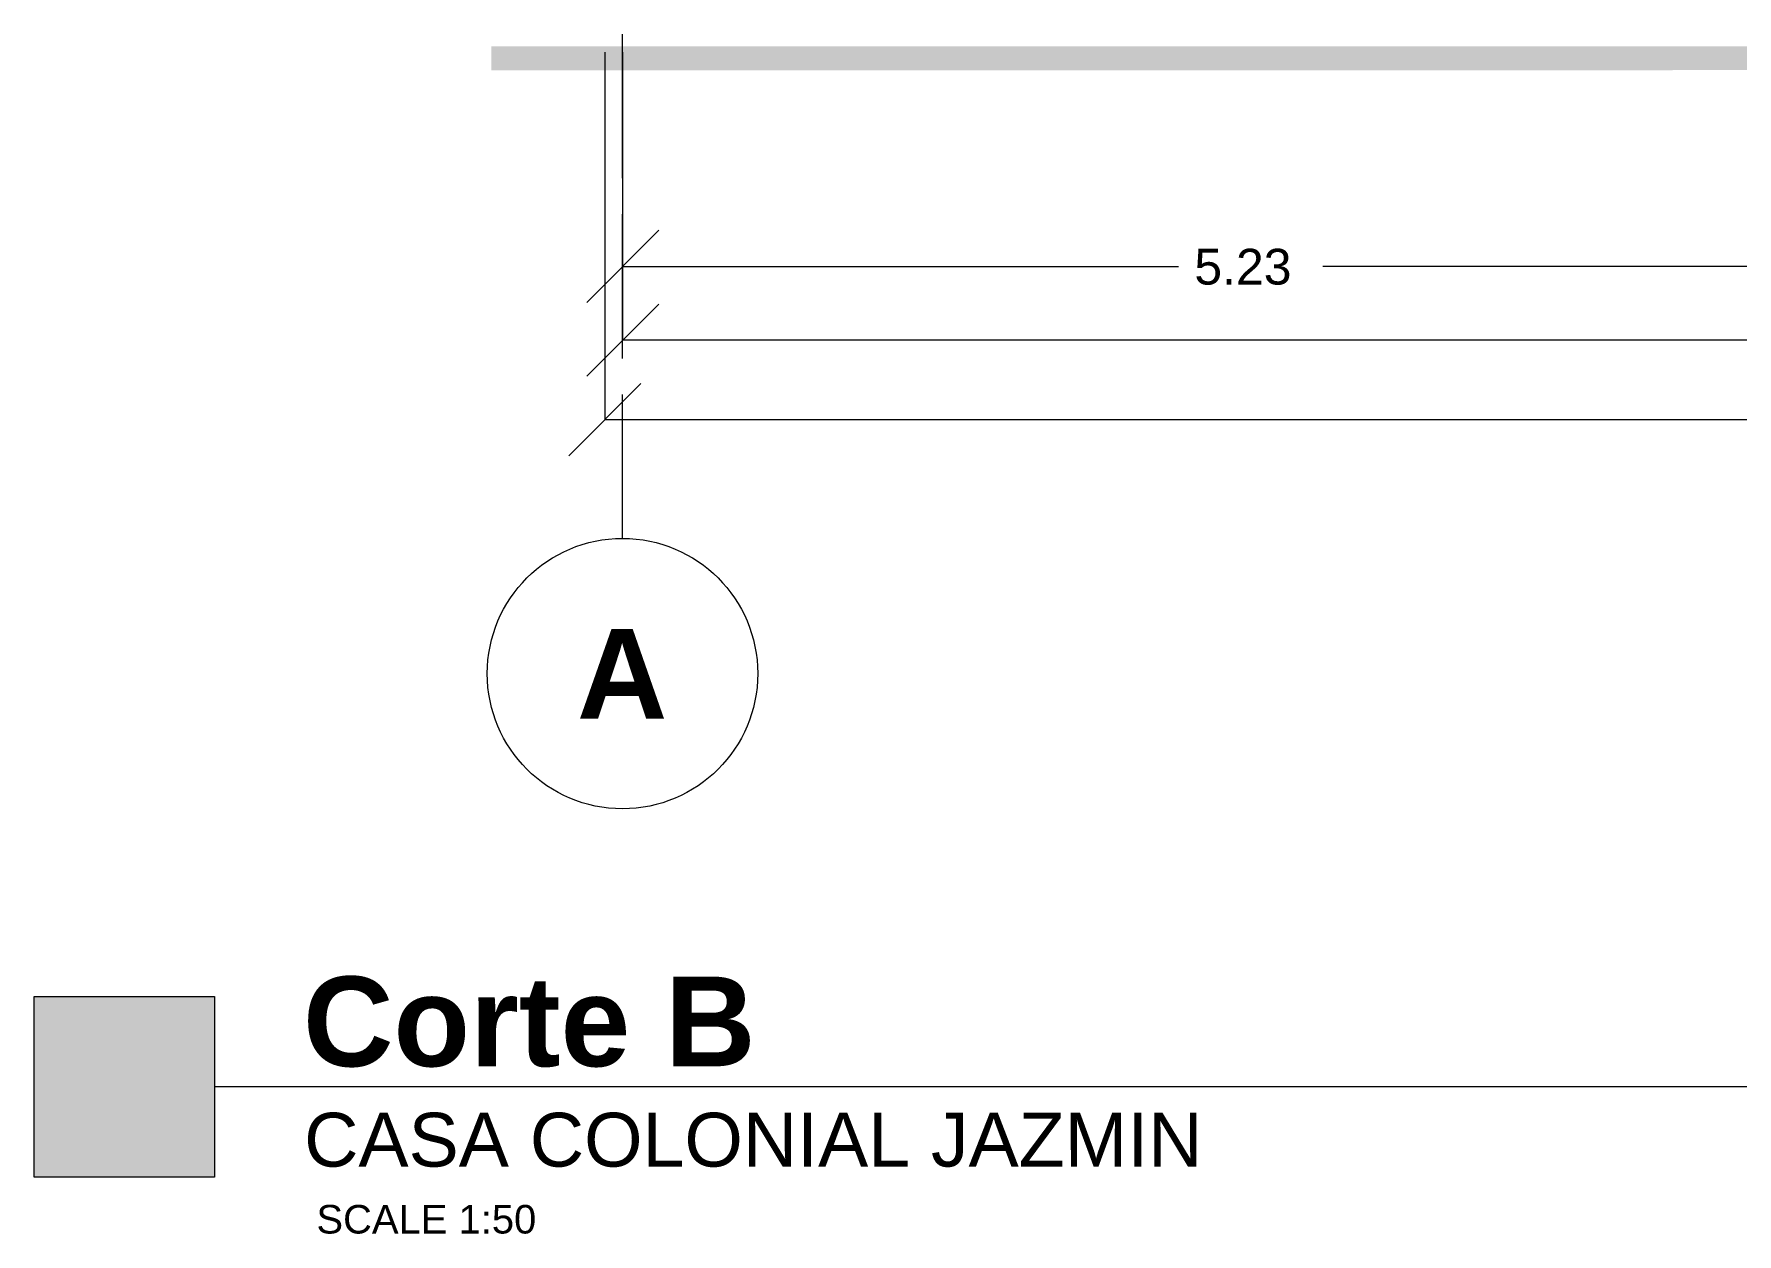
# Model space of a CAD drawing. Header units: metres. Extents: x 14 to 155, y 0 to 125.
# Drawn here: x 44.59 to 51.67, y 32.71 to 37.7 of the extents above; entities that cross this region are included whole.
import ezdxf

# ---------------------------------------------------------------- set-up
doc = ezdxf.new("R2010")
doc.units = ezdxf.units.M
doc.layers.add('PDF3_Geometry', color=9, linetype='Continuous', true_color=0x808080)
doc.layers.add('PDF3_Solid Fills', color=7, linetype='Continuous')
doc.layers.add('PDF3_Text', color=255, linetype='Continuous')
doc.styles.add('PDF Arial', font='arial.ttf')
doc.styles.add('PDF Arial Bold', font='arialbd.ttf')

msp = doc.modelspace()

# ---------------------------------------------------------------- linework, layer by layer
at = {"layer": 'PDF3_Geometry', "color": 0, "lineweight": 0}
for points in [[(47.0388, 37.1031), (47.0388, 37.7033)], [(46.9652, 37.6281), (46.9652, 36.0997)], [(47.0388, 37.6281), (47.0388, 36.7366)], [(47.0388, 37.1192), (47.0388, 36.431)], [(47.0388, 36.3542), (47.0388, 36.9543)], [(47.1892, 36.8871), (46.8899, 36.5863)], [(47.0388, 36.7367), (49.3513, 36.7368)], [(53.2545, 36.737), (52.2639, 36.7369), (49.9514, 36.7369)], [(47.1892, 36.5799), (46.8899, 36.2806)], [(47.0388, 36.431), (57.598, 36.4314)], [(47.114, 36.2502), (46.8148, 35.9493)], [(47.0388, 35.6052), (47.0388, 36.2038)], [(46.9652, 36.0998), (57.598, 36.1002)], [(45.341, 33.3247), (58.2174, 33.3252)]]:
    msp.add_lwpolyline(points, dxfattribs=at)
msp.add_lwpolyline([(44.5903, 33.6991), (45.3409, 33.6991), (45.341, 32.9485), (44.5904, 32.9485)], close=True, dxfattribs=at)
msp.add_circle((47.0381, 35.0428), 0.5625, dxfattribs=at)
at = {"layer": 'PDF3_Solid Fills', "color": 0, "transparency": 33554559}
for points in [[(46.493, 37.652), (46.493, 37.5528), (54.8197, 37.6524)], [(46.493, 37.5528), (54.8197, 37.6524), (54.9205, 37.5532)], [(45.3409, 33.6992), (44.5903, 33.6991), (45.341, 32.9486)], [(44.5903, 33.6991), (45.341, 32.9486), (44.5904, 32.9485)]]:
    msp.add_solid(points, dxfattribs=at)

# ---------------------------------------------------------------- texts
at = {"layer": 'PDF3_Text', "color": 0, "attachment_point": 7, "rotation": 0.0022}
for s, insert, char_height, style in [('5.23', (49.4169, 36.6591), 0.14868, 'PDF Arial'), ('A', (46.8484, 34.8547), 0.3732, 'PDF Arial Bold'), ('Corte B', (45.709, 33.4038), 0.37323, 'PDF Arial Bold'), ('CASA COLONIAL JAZMIN', (45.7138, 32.9887), 0.223943, 'PDF Arial'), ('SCALE 1:50', (45.765, 32.7118), 0.11895, 'PDF Arial')]:
    msp.add_mtext(s, dxfattribs=dict(at, insert=insert, char_height=char_height, style=style))

doc.saveas('drawing.dxf')
